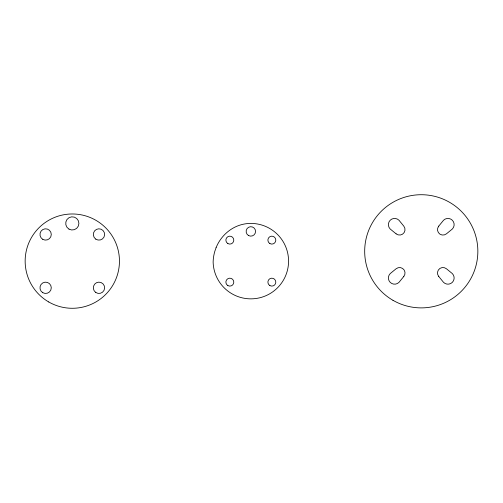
<?xml version="1.0" encoding="UTF-8"?>
<svg xmlns="http://www.w3.org/2000/svg" width="503" height="503" viewBox="0 0 503 503"><rect width="100%" height="100%" fill="white"/><g stroke="black" fill="none" stroke-linecap="round" stroke-linejoin="round"><path stroke-width="0.75" d="M438.723 226.149L443.552 220.239A6.206 6.206 0 0 1 452.329 220.239A6.206 6.206 0 0 1 452.329 229.016L446.419 233.845A5.47 5.47 0 0 1 438.754 226.111M403.808 276.455L398.98 282.365A6.206 6.206 0 0 1 390.202 282.359A6.206 6.206 0 0 1 390.209 273.588L396.119 268.753A5.47 5.47 0 0 1 403.777 276.493M438.723 276.455L443.552 282.365A6.206 6.206 0 0 0 452.329 282.359A6.206 6.206 0 0 0 452.329 273.588L446.419 268.753A5.47 5.47 0 0 0 438.754 276.493M216.089 247.665L214.825 251.286A41.479 41.479 0 0 0 213.134 262.076A37.719 37.719 0 0 0 251.318 298.851A37.719 37.719 0 0 0 288.565 261.132A37.719 37.719 0 0 0 251.318 223.414A36.015 36.015 0 0 0 240.994 224.797C229.701 227.997 220.408 236.819 216.089 247.665M396.119 233.845L390.209 229.016A6.206 6.206 0 0 1 390.202 220.239A6.206 6.206 0 0 1 398.98 220.239L403.808 226.149A5.47 5.47 0 0 1 396.119 233.845M227.859 285.572A3.961 3.961 0 0 0 233.801 282.139A3.961 3.961 0 0 0 227.859 278.712A3.961 3.961 0 0 0 227.859 285.572M269.872 285.572A3.961 3.961 0 0 0 275.814 282.139A3.961 3.961 0 0 0 269.872 278.712A3.961 3.961 0 0 0 269.872 285.572M227.859 243.559A3.961 3.961 0 0 0 233.801 240.132A3.961 3.961 0 0 0 227.859 236.699A3.961 3.961 0 0 0 227.859 243.559M269.872 243.559A3.961 3.961 0 0 0 275.814 240.132A3.961 3.961 0 0 0 269.872 236.699A3.961 3.961 0 0 0 269.872 243.559M248.488 235.511A4.716 4.716 0 0 0 255.562 231.43A4.716 4.716 0 0 0 248.488 227.343A4.716 4.716 0 0 0 248.488 235.511M42.799 239.359A5.659 5.659 0 0 0 51.287 234.455A5.659 5.659 0 0 0 42.799 229.557A5.659 5.659 0 0 0 42.799 239.359M42.799 292.702A5.659 5.659 0 0 0 51.287 287.804A5.659 5.659 0 0 0 42.799 282.9A5.659 5.659 0 0 0 42.799 292.702M95.803 292.488A5.659 5.659 0 0 0 104.618 288.206A5.659 5.659 0 0 0 96.507 282.711A5.659 5.659 0 0 0 95.803 292.488M69.005 229.123A6.602 6.602 0 0 0 78.902 223.407A6.602 6.602 0 0 0 69.005 217.692A6.602 6.602 0 0 0 69.005 229.123M48.728 301.963A47.15 47.15 0 0 0 119.456 261.126A47.15 47.15 0 0 0 48.728 220.295A47.15 47.15 0 0 0 48.728 301.963M95.803 239.145A5.659 5.659 0 0 0 104.618 234.863A5.659 5.659 0 0 0 96.507 229.368A5.659 5.659 0 0 0 95.803 239.145M392.975 300.304A56.581 56.581 0 0 0 477.85 251.299A56.581 56.581 0 0 0 392.975 202.3A56.581 56.581 0 0 0 392.975 300.304"/></g></svg>
